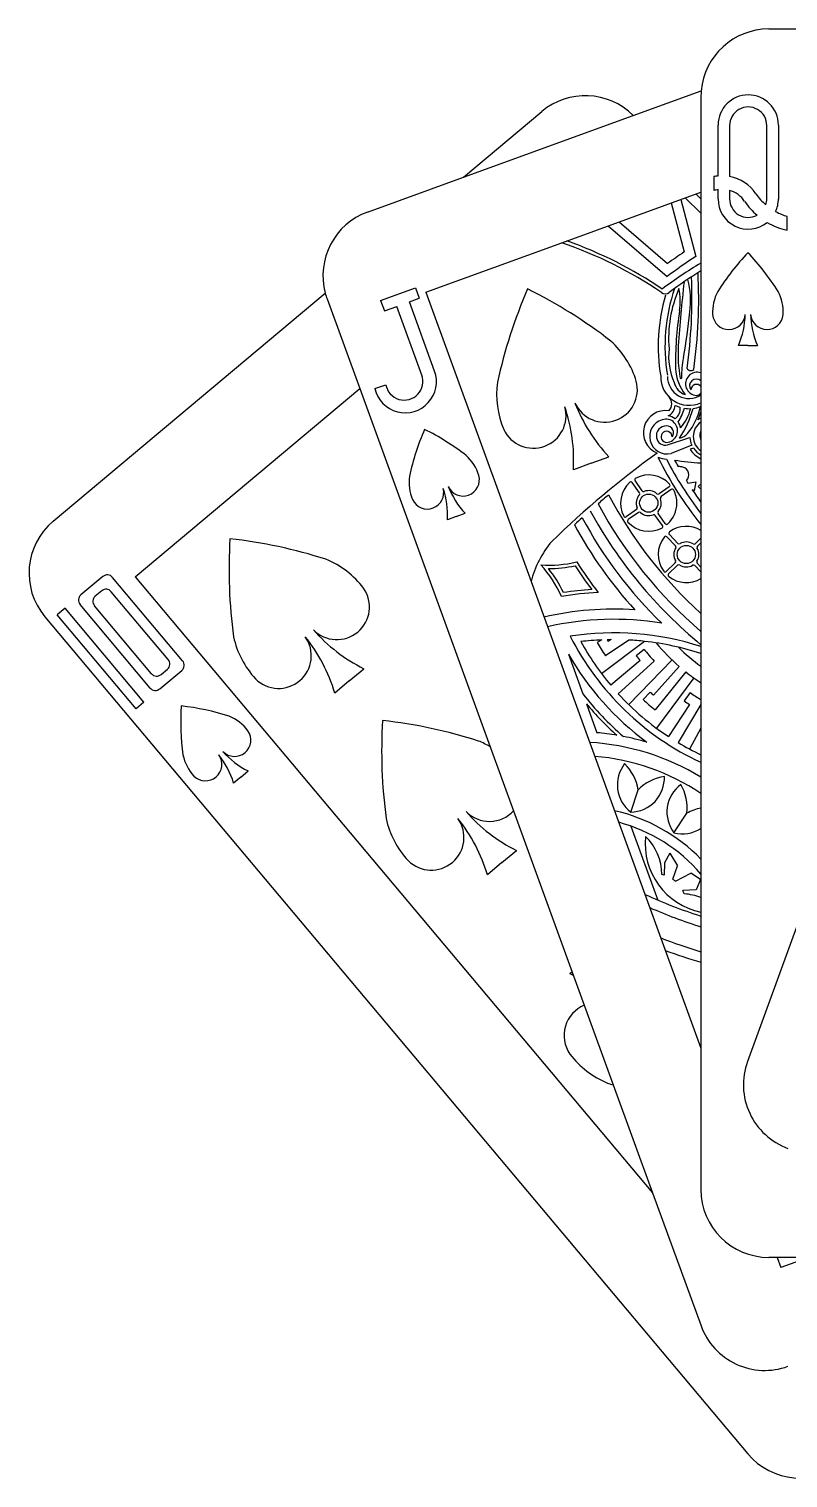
# Model space of a CAD drawing. Extents: x -8.12 to -1.88, y -2.46 to 1.93.
# Drawn here: x -8.121 to -5.883, y -2.463 to 1.812 of the extents above; entities that cross this region are included whole.
import ezdxf

# ---------------------------------------------------------------- set-up
doc = ezdxf.new("R2010")
doc.units = 0
doc.header["$MEASUREMENT"] = 0
doc.linetypes.add('solid', pattern=[0])
doc.layers.get('0').update_dxf_attribs({"linetype": 'solid'})
doc.layers.add('7', color=7, linetype='solid')

msp = doc.modelspace()

# ---------------------------------------------------------------- linework, layer by layer
at = {"color": 3, "linetype": 'solid'}
for p, q in [((-4.900166, 1.795419), (-6.002846, -1.234169)), ((-6.14, 1.61201), (-6.14, -0.94158)), ((-6.089479, 1.37839), (-6.089479, 1.528541)), ((-6.055315, 1.526791), (-6.055315, 1.376935)), ((-5.94582, 1.311291), (-5.94582, 1.526791)), ((-5.911656, 1.528544), (-5.911656, 1.309541)), ((-6.10175, 1.3765), (-6.10175, 1.335194)), ((-6.550189, 1.181324), (-6.14, 1.330621)), ((-6.089479, 1.311291), (-6.089479, 1.338081)), ((-6.055315, 1.335864), (-6.055315, 1.311291)), ((-6.22792, 1.29862), (-6.189307, 1.154086)), ((-6.19962, 1.308921), (-6.154673, 1.140679)), ((-6.14, 1.268592), (-6.186227, 1.313796)), ((-6.14, 1.310552), (-6.154957, 1.325177)), ((-6.381247, 1.242814), (-6.238592, 1.11989)), ((-5.88575, 1.218045), (-5.88575, 1.2585)), ((-6.413557, 1.231054), (-6.239903, 1.081418)), ((-6.951512, 1.035255), (-6.550189, 1.181324)), ((-7.084358, 1.011379), (-6.981931, 1.048659)), ((-6.981931, 1.048659), (-6.970645, 1.017649)), ((-6.951512, 1.035255), (-6.640811, 0.181611)), ((-7.242333, 1.015613), (-7.146093, 0.751194)), ((-7.084358, 1.011379), (-7.073071, 0.980369)), ((-7.073071, 0.980369), (-7.036744, 0.993591)), ((-6.963039, 0.791087), (-7.036744, 0.993591)), ((-6.999596, 1.007112), (-6.970645, 1.017649)), ((-6.925292, 0.802964), (-6.999596, 1.007112)), ((-6.0015, 0.878272), (-6.029438, 0.878272)), ((-6.0015, 0.878272), (-5.973562, 0.878272)), ((-7.807644, 0.196087), (-7.146093, 0.751194)), ((-7.146093, 0.751194), (-6.76146, -0.305574)), ((-7.101283, 0.75088), (-7.069178, 0.762565)), ((-6.238503, 0.584962), (-6.172651, 0.606898)), ((-6.167219, 0.584334), (-6.227903, 0.559588)), ((-6.161953, 0.574996), (-6.171909, 0.571954)), ((-6.463641, 0.530687), (-6.516148, 0.511576)), ((-6.463641, 0.530687), (-6.411135, 0.549798)), ((-6.321235, 0.443639), (-6.342313, 0.473742)), ((-6.313043, 0.449374), (-6.334121, 0.479477)), ((-6.155458, 0.475994), (-6.159714, 0.449174)), ((-6.233274, 0.461695), (-6.263377, 0.440617)), ((-6.227538, 0.453504), (-6.257642, 0.432425)), ((-6.329992, 0.393973), (-6.360095, 0.372894)), ((-6.324256, 0.385781), (-6.354359, 0.364703)), ((-6.861233, 0.373495), (-6.887486, 0.36394)), ((-6.861233, 0.373495), (-6.834979, 0.38305)), ((-6.253512, 0.346921), (-6.27459, 0.377024)), ((-6.24532, 0.352657), (-6.266399, 0.38276)), ((-6.214807, 0.287486), (-6.240335, 0.313921)), ((-6.207614, 0.294432), (-6.233142, 0.320867)), ((-6.14, 0.310152), (-6.15719, 0.293552)), ((-6.14, 0.29625), (-6.150243, 0.286358)), ((-6.215688, 0.237061), (-6.242122, 0.211533)), ((-6.208741, 0.229868), (-6.235176, 0.20434)), ((-6.14, 0.21002), (-6.158317, 0.228988)), ((-6.14, 0.224416), (-6.151123, 0.235935)), ((-7.902893, 0.19667), (-7.967858, 0.142158)), ((-7.668056, -0.052083), (-7.874716, 0.194205)), ((-7.807644, 0.196087), (-6.282499, -1.62151)), ((-6.640811, 0.181611), (-6.14, -1.194358)), ((-7.90659, 0.154405), (-7.925593, 0.13846)), ((-7.710321, -0.048386), (-7.878414, 0.15194)), ((-8.014667, 0.10288), (-8.037648, 0.083597)), ((-7.782295, -0.17405), (-8.014667, 0.10288)), ((-7.763663, -0.132307), (-7.970323, 0.113981)), ((-7.759965, -0.090042), (-7.928058, 0.110284)), ((-8.074208, 0.078164), (-6.001848, -2.391579)), ((-7.805276, -0.193333), (-8.037648, 0.083597)), ((-6.432243, 0.009644), (-6.446411, 0.001723)), ((-6.305899, 0.005319), (-6.432858, -0.090204)), ((-6.352835, 0.009193), (-6.421396, -0.037536)), ((-6.404628, 0.010354), (-6.413284, 0.004976)), ((-6.530764, -0.032286), (-6.488166, -0.149564)), ((-6.307742, -0.018228), (-6.331214, -0.036912)), ((-7.735486, -0.134772), (-7.670521, -0.08026)), ((-7.731788, -0.092507), (-7.712786, -0.076562)), ((-7.176623, -0.11119), (-7.133819, -0.075273)), ((-6.319269, -0.051402), (-6.405756, -0.124238)), ((-6.27807, -0.05261), (-6.383621, -0.149421)), ((-6.224818, -0.049647), (-6.352978, -0.181021)), ((-6.204028, -0.06854), (-6.279705, -0.153636)), ((-6.184183, -0.08494), (-6.27541, -0.196702)), ((-7.176623, -0.11119), (-7.219427, -0.147106)), ((-6.160739, -0.102489), (-6.270583, -0.25113)), ((-6.289588, -0.144683), (-6.310545, -0.166165)), ((-6.171919, -0.14591), (-6.189118, -0.17049)), ((-7.782295, -0.17405), (-7.805276, -0.193333)), ((-6.477617, -0.178606), (-6.446532, -0.264187)), ((-6.17355, -0.180991), (-6.235789, -0.275392)), ((-6.14, -0.180937), (-6.207413, -0.293251)), ((-6.14, -0.250441), (-6.173248, -0.312622)), ((-6.76146, -0.305574), (-6.692648, -0.494636)), ((-7.496473, -0.394886), (-7.475072, -0.376928)), ((-7.496473, -0.394886), (-7.517875, -0.412845)), ((-6.34659, -0.498598), (-6.325155, -0.432509)), ((-6.692648, -0.494636), (-6.483873, -1.06824)), ((-6.219586, -0.559858), (-6.181393, -0.501818)), ((-6.346479, -0.539648), (-6.267225, -0.757846)), ((-6.726671, -0.647421), (-6.683867, -0.611504)), ((-6.231201, -0.619997), (-6.247208, -0.648396)), ((-6.231201, -0.619997), (-6.209016, -0.656843)), ((-6.726671, -0.647421), (-6.769475, -0.683338)), ((-6.247208, -0.648396), (-6.248017, -0.684731)), ((-6.222894, -0.696363), (-6.209016, -0.656843)), ((-6.214727, -0.702553), (-6.169368, -0.678062)), ((-6.140787, -0.696881), (-6.169368, -0.678062)), ((-6.140787, -0.696881), (-6.154345, -0.727649)), ((-6.154345, -0.727649), (-6.193274, -0.729774)), ((-6.51985, -0.969395), (-6.526711, -0.975144)), ((-6.14, -0.94158), (-6.14, -1.194358)), ((-6.483873, -1.06824), (-6.398303, -1.303342)), ((-6.14, -1.194358), (-6.14, -1.61201)), ((-6.398303, -1.303342), (-6.282499, -1.62151)), ((-6.282499, -1.62151), (-6.139654, -2.013974)), ((-5.915193, -1.81201), (-5.904247, -1.842084)), ((-5.821618, -1.81201), (-5.904247, -1.842084))]:
    msp.add_line(p, q, dxfattribs=at)
for centre in [(-6.293817, 0.413199), (-6.182966, 0.26171)]:
    msp.add_circle(centre, 0.026872, dxfattribs=at)
for centre, radius, start, end in [((-6.000567, 1.528541), 0.088912, 0.001663, 180), ((-6.000567, 1.527203), 0.054749, 359.569089, 540.431035), ((-6.077433, 1.259378), 0.119619, 95.779448, 101.728977), ((-6.077433, 1.259378), 0.119619, 33.557109, 79.344112), ((-6.077433, 1.259378), 0.079619, 98.701681, 107.78294), ((-6.077433, 1.259378), 0.079619, 33.557109, 73.870636), ((-5.839574, 1.42057), 0.167723, 214.529486, 229.393134), ((-6.000567, 1.310416), 0.088916, 179.436161, 309.02697), ((-6.000567, 1.310879), 0.054749, 179.569089, 298.347315), ((-5.839574, 1.42057), 0.207723, 214.529486, 229.466499), ((-6.000567, 1.310879), 0.054749, -18.799077, 0.431035), ((-6.000567, 1.310416), 0.088916, 335.306066, 360), ((-5.839574, 1.42057), 0.207723, 239.635434, 257.156097), ((-5.839574, 1.42057), 0.167723, 241.430826, 254.019473), ((-6.950184, 0.01467), 1.23332, 55.78147, 71.075399), ((-6.950184, 0.01467), 1.24332, 55.939842, 70.508255), ((-5.486109, 0.02815), 1.273888, 120.884119, 127.061543), ((-5.55657, 0.189559), 1.123546, 122.163375, 127.458959), ((-5.55657, 0.189559), 1.153546, 123.265187, 126.245012), ((-5.464298, 0.641995), 0.740737, 136.48767, 147.703403), ((-6.538702, 0.641995), 0.740737, 32.296597, 43.51233), ((-5.486109, 0.02815), 1.253888, 121.432303, 126.585749), ((-7.643914, 1.016758), 1.477355, -8.037691, 2.471223), ((-6.407814, 1.011379), 0.237336, -8.279154, 15.145599), ((-7.643914, 1.016758), 1.497355, -8.037691, 2.911083), ((-5.292409, 0.454099), 1.481474, 156.48767, 167.703403), ((-7.311627, -0.280837), 1.481474, 52.296597, 63.51233), ((-5.722882, 0.876433), 0.543106, 163.970016, 189.43212), ((-6.245378, 1.051039), 0.02, 235.78147, 306.585749), ((-5.722882, 0.876433), 0.523106, 161.015538, 189.43212), ((-5.866016, 0.899117), 0.369352, 156.511918, 184.824185), ((0.303327, 0.378671), 6.529503, 173.958559, 175.620032), ((-6.380077, 1.008445), 0.179358, 351.215235, 372.192562), ((-5.973528, 0.976279), 0.132097, 152.256323, 183.040575), ((-6.029472, 0.976279), 0.132097, 356.959425, 387.743677), ((-5.255692, 0.828158), 0.959392, 170.829875, 181.109578), ((-7.557712, 1.101855), 1.39036, 349.248316, 354.856287), ((-6.05746, 0.973636), 0.048177, 185.197296, 355.399486), ((-6.252316, 0.974924), 0.242932, 336.555752, 358.784768), ((-5.94554, 0.973636), 0.048177, 184.600514, 354.802704), ((-5.750684, 0.974924), 0.242932, 181.215232, 203.444248), ((-6.583253, 0.695746), 0.264193, 16.959425, 47.743677), ((-6.036508, 0.846842), 0.198687, 173.871242, 203.173854), ((-5.744957, 0.85753), 0.462573, 177.546469, 189.410715), ((-5.893669, 0.784531), 0.303672, 168.99907, 180.432898), ((-7.011688, 0.771518), 0.091941, 192.971629, 380), ((-7.014871, 0.772222), 0.055159, 190.082609, 380), ((-6.478111, 0.734014), 0.264193, 172.256323, 203.040575), ((-6.423704, 0.748192), 0.096353, -155.399486, 14.802704), ((-6.174418, 0.786054), 0.084239, 179.064811, 294.115555), ((-6.174418, 0.786054), 0.064239, 179.064811, 302.397117), ((-6.083959, 0.815502), 0.13108, 182.589582, 218.816984), ((-6.199332, 0.782221), 0.002, 189.410715, 360.432898), ((-6.151236, 0.765123), 0.034241, 70.842673, 266.852065), ((-6.170008, 0.817016), 0.013001, 211.682478, 312.242246), ((-6.153415, 0.759201), 0.019977, 47.817463, 216.888481), ((-6.17038, 0.781194), 0.050369, 194.414903, 251.827323), ((-6.153117, 0.747209), 0.016275, 36.297299, 179.999863), ((-6.153117, 0.747209), 0.016275, 270.001616, 323.702701), ((-6.634044, 0.671634), 0.096353, 205.197296, 375.399486), ((-7.001135, 0.540766), 0.485864, 356.555752, 378.784768), ((-6.058376, 0.883902), 0.485864, 201.215232, 223.444248), ((-6.24476, 0.62112), 0.065028, 81.014138, 247.623054), ((-6.254777, 0.704868), 0.038954, 297.91729, 354.997403), ((-6.255646, 0.706236), 0.029649, 315.214186, 403.478906), ((-6.240099, 0.69327), 0.039346, 307.134103, 363.379679), ((-6.174418, 0.786054), 0.094239, 243.836059, 253.729326), ((-6.354249, 0.745851), 0.174111, 327.598772, 342.280338), ((-6.452717, 0.772578), 0.300354, 326.137471, 344.533395), ((-6.305163, 0.726591), 0.139292, 319.156379, 345.581523), ((-6.174418, 0.786054), 0.094239, 261.46846, 272.530022), ((-6.323079, 0.73561), 0.185613, 320.76691, 348.248205), ((-6.174418, 0.786054), 0.094239, 276.812214, 290.538278), ((-6.23952, 0.60975), 0.05149, 106.777902, 283.039584), ((-6.243147, 0.626704), 0.034241, 273.147935, 469.157327), ((-6.243147, 0.626704), 0.044241, 52.714555, 81.409925), ((-6.243147, 0.626704), 0.044241, 11.462, 35.755083), ((-6.111227, 0.60975), 0.05149, 123.973467, 236.026533), ((-6.323079, 0.73561), 0.190613, 336.116545, 343.836655), ((-6.111227, 0.60975), 0.06149, 117.900066, 127.650263), ((-6.275617, 0.335201), 0.740737, 156.48767, 167.703403), ((-7.285226, -0.032267), 0.740737, 52.296597, 63.51233), ((-6.243147, 0.612554), 0.028289, 85.583942, 192.926494), ((-6.245567, 0.609296), 0.025339, 186.959728, 286.186526), ((-6.241266, 0.60879), 0.016275, 143.702701, 269.998384), ((-6.241266, 0.60879), 0.016275, 0.000137, 143.702701), ((-6.240969, 0.620782), 0.019977, 323.111519, 449.999724), ((-6.208855, 0.644132), 0.039305, 278.109843, 318.744326), ((-6.111227, 0.60975), 0.06149, 182.658289, 204.414048), ((-6.114854, 0.612554), 0.028289, 152.736834, 192.926494), ((-6.117274, 0.609296), 0.025339, 186.959728, 206.246204), ((-4.590528, -1.749741), 2.856304, 126.002354, 134.138673), ((-6.111227, 0.60975), 0.07149, 211.916791, 246.266896), ((-6.111227, 0.60975), 0.06149, 214.416537, 242.099934), ((-6.921038, 0.456024), 0.132097, 16.959425, 47.743677), ((-5.275965, 1.041705), 1.106975, 206.442692, 218.690194), ((-6.230847, 0.641042), 0.099151, 248.536197, 263.827722), ((-5.275965, 1.041705), 1.086975, 207.341505, 217.354277), ((-6.102461, 1.233015), 0.702296, 260.550791, 266.935961), ((-5.275965, 1.041705), 1.066975, 208.032991, 209.221563), ((-6.206759, 0.456623), 0.064199, 77.941345, 90.3527), ((-6.199097, 0.496709), 0.023414, -46.425298, 75.784624), ((-6.868468, 0.475158), 0.132097, 172.256323, 203.040575), ((-6.841264, 0.482247), 0.048177, -155.399486, 14.802704), ((-6.293817, 0.413199), 0.083053, 132.36072, 207.639241), ((-6.346409, 0.470874), 0.005, 35, 132.36072), ((-6.330026, 0.482345), 0.005, 117.63902, 215), ((-6.293817, 0.413199), 0.083053, 42.360759, 117.63902), ((-5.275965, 1.041705), 1.066975, 211.78174, 212.243855), ((-6.184872, 0.590336), 0.118065, 273.144042, 284.426168), ((-6.946434, 0.443969), 0.048177, 205.197296, 375.399486), ((-7.12998, 0.378534), 0.242932, 356.555752, 378.784768), ((-6.6586, 0.550102), 0.242932, 201.215232, 223.444248), ((-4.590528, -1.749741), 2.846304, 129.79213, 130.615334), ((-5.275965, 1.041705), 1.286975, 208.011578, 227.827173), ((-6.293817, 0.413199), 0.036872, 138.816462, 201.183403), ((-6.32533, 0.440771), 0.005, 318.816462, 395), ((-6.308947, 0.452242), 0.005, 215, 291.182552), ((-6.293817, 0.413199), 0.036872, 48.816597, 111.182552), ((-6.266245, 0.444712), 0.005, 228.816597, 305), ((-6.254774, 0.428329), 0.005, 125, 201.182687), ((-6.236142, 0.465791), 0.005, 305, 402.360759), ((-6.224671, 0.449408), 0.005, 27.639059, 125), ((-6.293817, 0.413199), 0.083053, 0, 27.639059), ((-6.223085, 0.349557), 0.118065, 57.537672, 60.881096), ((-5.275965, 1.041705), 1.066975, 213.506619, 215.923691), ((-5.892692, 0.207828), 0.359998, 133.390787, 135.1075), ((-5.907227, 0.729786), 0.359998, 228.08284, 229.714715), ((-5.275965, 1.041705), 1.356975, 208.66608, 230.451112), ((-5.275965, 1.041705), 1.326975, 208.384485, 229.373026), ((-6.33286, 0.398068), 0.005, 305, 381.183403), ((-6.321388, 0.381685), 0.005, 48.817313, 125), ((-6.293817, 0.413199), 0.036872, 228.817313, 291.183538), ((-6.262303, 0.385628), 0.005, 138.817448, 215), ((-6.293817, 0.413199), 0.036872, 318.817448, 380), ((-6.293817, 0.413199), 0.036872, 20, 21.182687), ((-6.293817, 0.413199), 0.083053, 312.36098, 360), ((-4.590528, -1.749741), 2.846304, 131.857612, 132.480249), ((-5.402788, 0.94582), 1.260025, 208.249387, 222.270856), ((-5.402788, 0.94582), 1.230025, 207.902791, 226.142314), ((-6.362963, 0.37699), 0.005, 207.639241, 305), ((-6.351491, 0.360607), 0.005, 125, 222.360941), ((-6.293817, 0.413199), 0.083053, 222.360941, 297.63928), ((-6.278686, 0.374156), 0.005, 35, 111.183538), ((-6.257608, 0.344053), 0.005, 297.63928, 395), ((-6.241225, 0.355525), 0.005, 215, 312.36098), ((-6.182965, 0.26171), 0.083053, 58.847124, 126.63902), ((-6.049829, 0.217426), 1.481474, 176.48767, 187.703403), ((-7.695911, -1.163801), 1.481474, 72.296597, 83.51233), ((-6.356114, 0.109692), 0.293641, 139.575141, 165.822965), ((-6.182965, 0.26171), 0.083053, 141.36072, 216.639241), ((-6.243932, 0.310447), 0.005, 44, 141.36072), ((-6.229545, 0.324341), 0.005, 126.63902, 224), ((-6.182966, 0.26171), 0.036872, 147.816462, 210.183403), ((-6.218404, 0.284012), 0.005, 327.816462, 404), ((-6.204017, 0.297905), 0.005, 224, 300.182552), ((-6.182966, 0.26171), 0.036872, 57.816597, 120.182552), ((-6.160663, 0.297148), 0.005, 237.816597, 314), ((-6.14677, 0.282762), 0.005, 134, 210.182687), ((-6.182966, 0.26171), 0.036872, 327.817448, 389), ((-6.182966, 0.26171), 0.036872, 29, 30.182687), ((-7.345474, 0.003005), 0.264193, 36.959425, 67.743677), ((-6.588995, 0.576825), 0.346939, 266.231574, 283.783841), ((-6.868172, -0.003113), 0.346939, 24.004063, 42.356934), ((-6.868172, -0.003113), 0.356939, 25.238373, 38.664191), ((-6.588995, 0.576825), 0.356939, 269.924317, 282.634347), ((-5.402788, 0.94582), 1.320025, 212.914839, 216.630375), ((-5.402788, 0.94582), 1.310025, 212.607234, 217.445939), ((-6.219161, 0.240658), 0.005, 314, 390.183403), ((-6.205268, 0.226271), 0.005, 57.817313, 134), ((-6.182966, 0.26171), 0.036872, 237.817313, 300.183538), ((-6.161913, 0.225515), 0.005, 44, 120.183538), ((-6.147527, 0.239408), 0.005, 147.817448, 224), ((-7.890037, 0.181349), 0.02, 40, 130), ((-6.245596, 0.21513), 0.005, 216.639241, 314), ((-6.231703, 0.200743), 0.005, 134, 231.360941), ((-6.182965, 0.26171), 0.083053, 231.360941, 301.152876), ((-7.955002, 0.126837), 0.02, 130, 220), ((-7.912737, 0.123139), 0.02, 130, 220), ((-7.893735, 0.139084), 0.02, 40, 130), ((-7.213485, 0.106857), 0.096353, -135.399486, 34.802704), ((-6.397225, -0.81495), 0.965337, 92.709188, 99.180328), ((-6.397225, -0.81495), 0.975337, 93.814476, 98.732694), ((-6.397225, -0.81495), 0.915337, 86.112884, 102.975041), ((-6.397225, -0.81495), 0.885337, 80.757981, 102.735735), ((-7.259762, 0.074926), 0.264193, 192.256323, 223.040575), ((-7.384956, -0.037024), 0.096353, 225.197296, 395.399486), ((-7.685148, -0.285553), 0.485864, 16.555752, 38.784768), ((-6.916604, 0.359333), 0.485864, 221.215232, 243.444248), ((-6.397225, -0.81495), 0.845337, 72.284752, 98.705807), ((-5.799529, 0.386306), 0.81257, 206.743861, 245.22819), ((-6.397225, -0.81495), 0.825337, 92.431731, 96.745485), ((-5.799529, 0.386306), 0.79257, 208.784239, 220.102974), ((-5.799529, 0.386306), 0.75257, 210.732286, 214.276955), ((-6.397225, -0.81495), 0.825337, 90.513953, 91.336529), ((-5.799529, 0.386306), 0.72257, 211.370075, 211.852974), ((-6.397225, -0.81495), 0.825337, 83.647029, 86.91692), ((-6.397225, -0.81495), 0.825337, 71.840689, 83.647029), ((-5.829392, 0.364595), 0.572676, 219.44158, 229.142112), ((-5.799529, 0.386306), 0.84257, 209.788799, 233.641796), ((-5.829392, 0.364595), 0.642676, 218.663237, 220.33744), ((-5.829392, 0.364595), 0.612676, 218.670271, 222.918345), ((-5.829392, 0.364595), 0.532676, 224.998983, 234.33053), ((-7.725641, -0.061241), 0.02, 310, 400), ((-7.683376, -0.064939), 0.02, 310, 400), ((-5.829392, 0.364595), 0.572676, 231.718029, 237.154213), ((-7.744644, -0.077187), 0.02, 220, 310), ((-7.748342, -0.119451), 0.02, 220, 310), ((-5.799529, 0.386306), 0.87257, 217.888678, 229.288904), ((-5.799529, 0.386306), 0.79257, 222.526955, 236.602974), ((-5.799529, 0.386306), 0.75257, 227.232286, 230.776955), ((-5.799529, 0.386306), 0.72257, 227.295528, 228.352974), ((-5.821996, 0.357007), 0.642676, 235.163237, 236.83744), ((-5.821996, 0.357007), 0.612676, 235.170271, 238.732046), ((-6.933077, -0.230578), 0.740737, 176.48767, 187.703403), ((-7.756118, -0.921192), 0.740737, 72.296597, 83.51233), ((-5.799529, 0.386306), 0.88257, 219.797506, 228.201156), ((-7.580899, -0.337789), 0.132097, 36.959425, 67.743677), ((-5.599878, -0.318805), 1.481474, 176.48767, 187.703403), ((-7.24596, -1.700032), 1.481474, 72.296597, 83.51233), ((-7.514905, -0.285863), 0.048177, -135.399486, 34.802704), ((-6.895522, -0.533226), 0.264193, 59.506587, 67.743677), ((-6.509966, -0.999592), 0.708135, 58.503222, 86.610243), ((-6.509966, -0.999592), 0.738135, 80.471573, 85.07007), ((-6.509966, -0.999592), 0.738135, 73.395288, 78.963269), ((-5.799529, 0.386306), 0.79257, 239.026955, 244.559172), ((-7.538043, -0.301828), 0.132097, 192.256323, 223.040575), ((-7.60064, -0.357803), 0.048177, 225.197296, 395.399486), ((-7.750736, -0.482068), 0.242932, 16.555752, 38.784768), ((-7.366464, -0.159625), 0.242932, 221.215232, 243.444248), ((-6.509966, -0.999592), 0.668135, 56.376801, 85.120763), ((-6.284965, -0.417968), 0.101484, 141.947342, 232.60965), ((-6.46455, -0.455551), 0.141287, 9.386256, 45.133005), ((-6.34916, -0.397147), 0.101484, 271.451443, 362.113752), ((-6.225819, -0.532979), 0.141287, 98.928088, 134.674838), ((-6.138786, -0.498456), 0.101484, 126.569792, 217.2321), ((-6.321908, -0.487071), 0.141287, 354.008706, 389.755455), ((-6.763534, -0.429374), 0.096353, 224.600514, 317.365511), ((-6.466653, -0.176899), 0.485864, 221.215232, 243.444248), ((-6.509966, -0.999592), 0.518135, 44.435993, 77.160774), ((-6.112256, -0.625034), 0.141287, 101.423843, 119.297288), ((-6.80981, -0.461305), 0.264193, 192.256323, 223.040575), ((-6.935004, -0.573255), 0.096353, 225.197296, 395.399486), ((-7.235197, -0.821784), 0.485864, 16.555752, 38.784768), ((-6.509966, -0.999592), 0.488135, 40.719153, 74.860973), ((-6.195162, -0.461357), 0.101484, 256.073893, 302.925974), ((-6.098656, -0.591447), 0.205937, 174.032979, 258.41858), ((-6.411229, -0.682306), 0.155609, 359.769926, 406.175862), ((-6.272201, -0.769911), 0.088546, 74.14979, 79.207645), ((-6.272201, -0.769911), 0.088546, 49.527087, 56.161648), ((-5.642489, 0.720168), 1.604624, 245.607239, 251.93784), ((-6.272201, -0.769911), 0.088546, 20.089685, 26.954988), ((-6.204921, -0.92854), 0.18971, 69.988207, 85.198688), ((-5.642489, 0.720168), 1.634624, 246.626551, 252.280436), ((-5.642489, 0.720168), 1.704624, 248.807865, 253.03066), ((-5.642489, 0.720168), 1.734624, 249.668338, 253.332793), ((-6.744213, -1.409606), 0.485864, 61.94245, 63.406342), ((-6.447165, -1.157327), 0.096353, 112.393779, 214.764798), ((-6.315108, -1.053562), 0.264193, 216.921519, 247.705771), ((-5.963898, 0.113012), 1.481474, 252.258691, 252.948904)]:
    msp.add_arc(centre, radius, start, end, dxfattribs=at)
at = {"layer": '7', "color": 3, "linetype": 'solid'}
for p, q in [((-5.94, 1.81201), (-5.639012, 1.81201)), ((-6.339783, 1.556951), (-6.139193, 1.629959)), ((-6.839963, 1.3749), (-6.609393, 1.568371)), ((-6.839963, 1.3749), (-6.339783, 1.556951)), ((-7.122799, 1.271956), (-6.839963, 1.3749)), ((-8.049557, 0.35993), (-7.247714, 1.032756)), ((-5, -1.81201), (-5.94, -1.81201))]:
    msp.add_line(p, q, dxfattribs=at)
for centre, start, end in [((-5.94, 1.61201), 90, 174.851006), ((-5.94, 1.61201), 174.851006, 180), ((-6.480836, 1.415162), 45.148998, 130), ((-7.054395, 1.084017), 110, 194.851017), ((-7.054395, 1.084017), 194.851017, 200), ((-7.920999, 0.206721), 130, 220), ((-5.814907, -1.302573), 160, 250), ((-5.94, -1.61201), 180, 270), ((-5.951715, -1.94557), 200, 290), ((-5.848639, -2.263021), 220, 310)]:
    msp.add_arc(centre, 0.2, start, end, dxfattribs=at)

doc.saveas('drawing.dxf')
